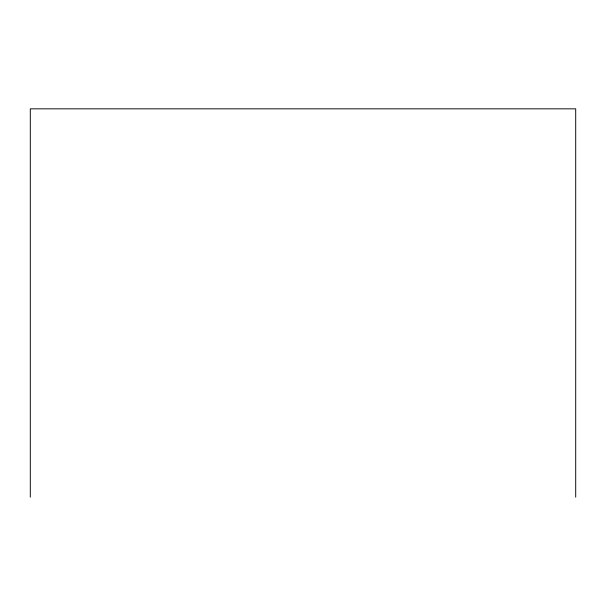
<?xml version="1.0" encoding="UTF-8"?>
<svg xmlns="http://www.w3.org/2000/svg" width="606" height="606" viewBox="0 0 606 606"><rect width="100%" height="100%" fill="white"/><g stroke="black" fill="none" stroke-linecap="round" stroke-linejoin="round"><path stroke-width="0.91" d="M575.7 497.162L575.7 108.838L30.3 108.838L30.3 497.162"/></g></svg>
